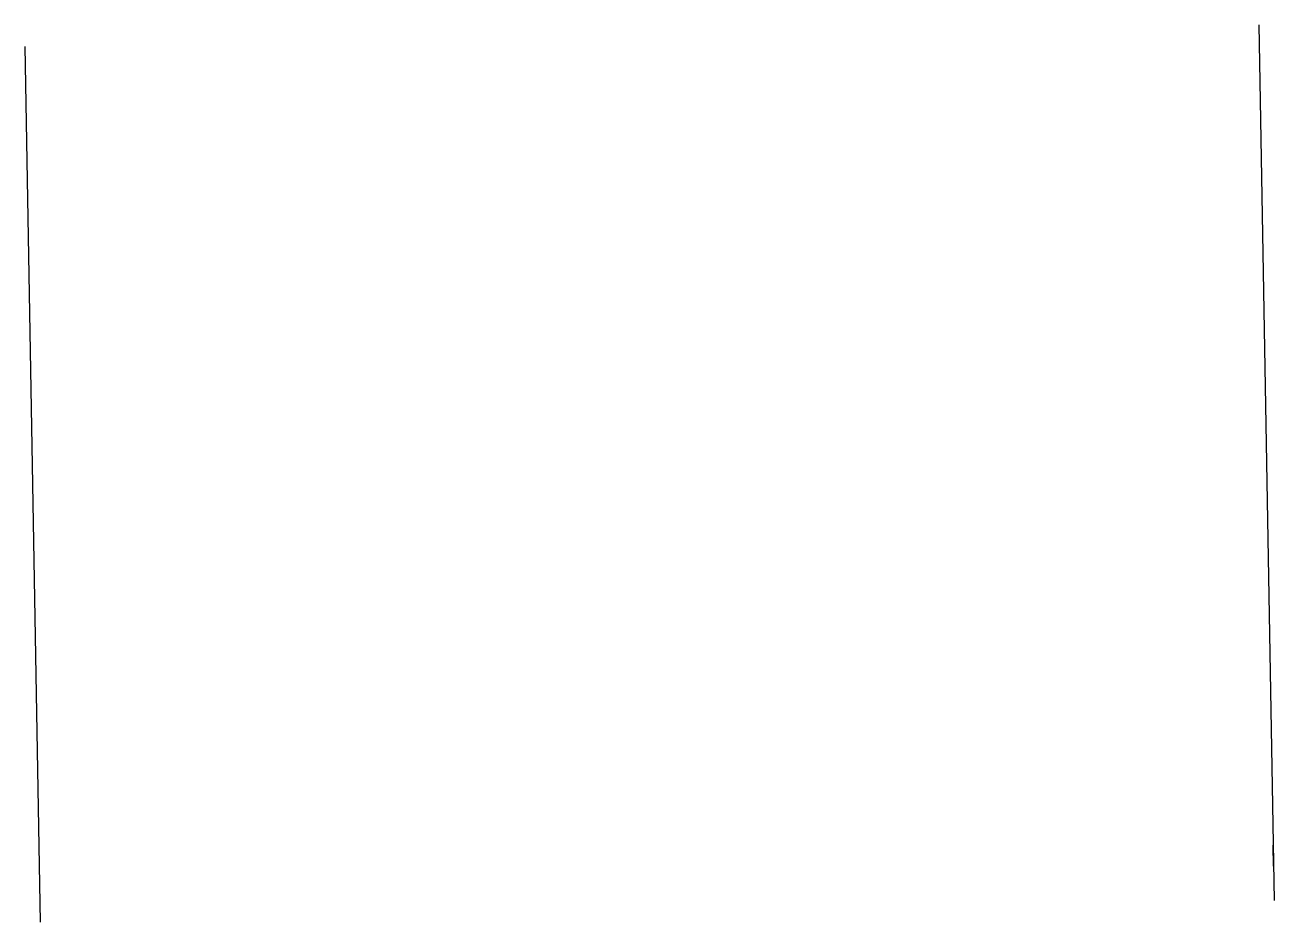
# Model space of a CAD drawing. Extents: x 330 to 868, y 1659 to 2045.
import ezdxf

# ---------------------------------------------------------------- set-up
doc = ezdxf.new("R2010")
doc.units = 0

msp = doc.modelspace()

# ---------------------------------------------------------------- linework, layer by layer
for p, q in [((861.8, 2045.32), (868.39, 1668.24)), ((330.39, 2036.05), (336.97, 1658.96)), ((868.13, 1683), (867.97, 1692.05))]:
    msp.add_line(p, q)

doc.saveas('drawing.dxf')
